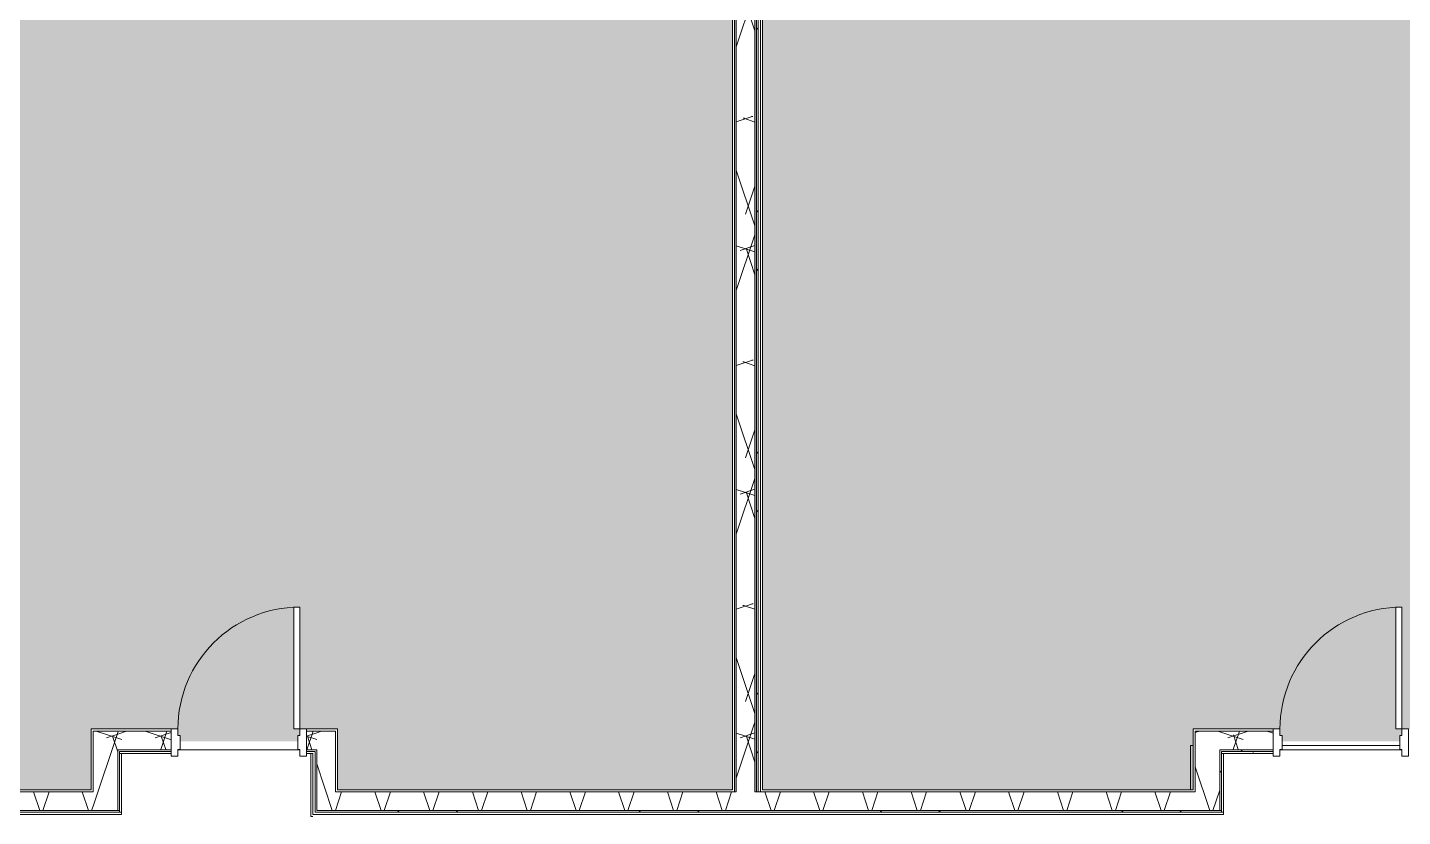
# Model space of a CAD drawing. Header units: inches. Extents: x -1559 to 1959, y 9767 to 12269.
# Drawn here: x 740.3 to 1146.4, y 10450.3 to 10683.5 of the extents above; entities that cross this region are included whole.
import ezdxf

# ---------------------------------------------------------------- set-up
doc = ezdxf.new("R2010")
doc.units = ezdxf.units.IN
doc.header["$MEASUREMENT"] = 0
for name, color, linetype, lineweight in [('0-1', 7, 'Continuous', 5), ('A-AREA-PATT-1', 254, 'Continuous', 9), ('A-AREA-PATT-2', 9, 'Continuous', 9), ('A-DOOR', 31, 'Continuous', 9), ('A-DOOR-FRAM', 31, 'Continuous', 9), ('A-FLOR-1', 7, 'Continuous', 9), ('A-WALL', 113, 'Continuous', 9), ('A-WALL-PATT-1', 8, 'Continuous', 9), ('A-WALL-PATT-2', 253, 'Continuous', 9), ('A-WALL-PATT-5', 111, 'Continuous', 9), ('I-WALL', 2, 'Continuous', 9), ('I-WALL-1', 1, 'Continuous', 5)]:
    doc.layers.add(name, color=color, linetype=linetype, lineweight=lineweight)
pattern_1 = [(161.57, (3871.0695, 1.8), (-14.4010124, -0.0012439), [0, -102.456, 11.376, 0]), (18.43, (3867.4695, 1.8), (-14.4010124, 0.0012439), [0, -102.456, 11.376, 0]), (108.43, (3871.0695, 1.8), (7.1973965, -36.003153), [34.146, -79.686]), (71.57, (3867.4695, 1.8), (7.1973965, 36.003153), [34.146, -79.686])]
pattern_2 = [(45, (3869.27, 0), (-35.63818, 35.63818), []), (45, (3869.27, 54), (-35.63818, 35.63818), [])]

# ---------------------------------------------------------------- blocks, each defined once
blk = doc.blocks.new('CTR - 1st Phase - Shell_rvt-1-KEY PLAN - 3RD FLOOR')
at = {"layer": 'A-FLOR-1'}
for p, q in [((-2785.47, 10458.16), (-2785.47, 10471.24)), ((-2785.47, 10471.24), (-2784.7, 10471.24)), ((-2758.41, 10471.24), (-2723.66, 10471.24)), ((-3084.57, 10470.04), (-3048.57, 10470.04)), ((-3048.57, 10470.04), (-3084.57, 10470.04)), ((-2723.04, 10470.04), (-2759.04, 10470.04))]:
    blk.add_line(p, q, dxfattribs=at)
blk = doc.blocks.new('HOLLOW METAL - UNIT DOOR-2191978-KEY PLAN - 3RD FLOOR')
at = {"layer": 'A-DOOR'}
for p, q in [((18, 39.875), (16.25, 39.875)), ((16.25, 39.875), (16.25, 3.875)), ((18, 3.875), (18, 39.875)), ((16.25, 3.875), (18, 3.875))]:
    blk.add_line(p, q, dxfattribs=at)
blk.add_arc((18, 3.875), 36, 90, 180, dxfattribs=at)
at = {"layer": 'A-DOOR-FRAM'}
for p, q in [((-18, 3.875), (-20, 3.875)), ((-20, 3.875), (-20, -4.125)), ((-18, 1.9375), (-18, 3.875)), ((-17.375, 1.9375), (-18, 1.9375)), ((-17.375, -2.1875), (-17.375, 1.9375)), ((18, 1.9375), (17.375, 1.9375)), ((17.375, 1.9375), (17.375, -2.1875)), ((18, 3.875), (18, 1.9375)), ((20, 3.875), (18, 3.875)), ((20, -4.125), (20, 3.875)), ((-18, -4.125), (-18, -2.1875)), ((-18, -2.1875), (-17.375, -2.1875)), ((17.375, -2.1875), (18, -2.1875)), ((18, -2.1875), (18, -4.125)), ((-20, -4.125), (-18, -4.125)), ((18, -4.125), (20, -4.125))]:
    blk.add_line(p, q, dxfattribs=at)

msp = doc.modelspace()

# ---------------------------------------------------------------- hatches: boundary and pattern name
at = {"layer": 'A-AREA-PATT-1'}
h = msp.add_hatch(color=256, dxfattribs=at)
h.paths.add_polyline_path([(1146.23, 10476.16), (1144.48, 10476.16), (1144.48, 10512.16), (1146.23, 10512.16), (1146.23, 10503.61)], flags=0)
h.paths.add_polyline_path([(980.36, 10458.16), (1084.57, 10458.16), (1084.57, 10476.16), (1110.23, 10476.16), (1110.23, 10474.23), (1110.86, 10474.23), (1110.86, 10472.54), (1145.61, 10472.54), (1145.61, 10474.23), (1146.23, 10474.23), (1146.23, 10476.16), (1150.3, 10476.16), (1150.3, 10842.51), (1146.42, 10842.51), (1146.42, 10820.2), (1118.55, 10820.2), (1118.55, 10842.51), (957.38, 10842.51), (957.38, 10458.16)], flags=0)
at = {"layer": 'A-AREA-PATT-2'}
h = msp.add_hatch(color=256, dxfattribs=at)
h.paths.add_polyline_path([(820.7, 10476.16), (818.95, 10476.16), (818.95, 10512.16), (820.7, 10512.16), (820.7, 10476.83)], flags=0)
h.paths.add_polyline_path([(840.95, 10458.16), (948.51, 10458.16), (948.51, 10842.51), (877.32, 10842.51), (877.32, 10820.2), (849.45, 10820.2), (849.45, 10842.51), (803.15, 10842.51), (803.15, 10846.48), (733.02, 10846.48), (732.89, 10842.51), (669.38, 10842.51), (669.38, 10458.16), (759.03, 10458.16), (759.03, 10476.16), (784.7, 10476.16), (784.7, 10474.23), (785.32, 10474.23), (785.32, 10472.54), (820.07, 10472.54), (820.07, 10474.23), (820.7, 10474.23), (820.7, 10476.16), (831.82, 10476.16), (831.82, 10458.16)], flags=0)
at = {"layer": 'A-WALL-PATT-1'}
h = msp.add_hatch(dxfattribs=at)
h.set_pattern_fill('FP_26', color=256, style=0, pattern_type=2)
h.set_pattern_definition(pattern_2)
h.paths.add_polyline_path([(956.13, 10457.54), (956.13, 10843.14), (955.63, 10843.14), (955.63, 10457.54)], flags=0)
at = {"layer": 'A-WALL-PATT-2'}
h = msp.add_hatch(dxfattribs=at)
h.set_pattern_fill('FP_5', color=256, style=0, pattern_type=2)
h.set_pattern_definition(pattern_1)
h.paths.add_polyline_path([(955.13, 10457.54), (955.13, 10843.14), (949.63, 10843.14), (949.63, 10457.54)], flags=0)
at = {"layer": 'A-WALL-PATT-5'}
h = msp.add_hatch(dxfattribs=at)
h.set_pattern_fill('FP_5', color=256, style=0, pattern_type=2)
h.set_pattern_definition(pattern_1)
h.paths.add_polyline_path([(759.66, 10452.04), (766.91, 10452.04), (766.91, 10475.54), (759.66, 10475.54), (759.66, 10457.54)], flags=0)
h = msp.add_hatch(dxfattribs=at)
h.set_pattern_fill('FP_5', color=256, style=0, pattern_type=2)
h.set_pattern_definition(pattern_1)
h.paths.add_polyline_path([(776.45, 10470.04), (782.7, 10470.1), (782.7, 10475.54), (766.91, 10475.54), (766.91, 10470.04), (768.03, 10470.04)], flags=0)
h.paths.add_polyline_path([(825.7, 10470.04), (825.7, 10475.54), (822.7, 10475.54), (822.7, 10470.04), (825.2, 10470.04)], flags=0)
h = msp.add_hatch(dxfattribs=at)
h.set_pattern_fill('FP_5', color=256, style=0, pattern_type=2)
h.set_pattern_definition(pattern_1)
h.paths.add_polyline_path([(825.7, 10452.04), (831.2, 10452.04), (831.2, 10475.54), (825.7, 10475.54), (825.7, 10457.54)], flags=0)
h = msp.add_hatch(dxfattribs=at)
h.set_pattern_fill('FP_5', color=256, style=0, pattern_type=2)
h.set_pattern_definition(pattern_1)
h.paths.add_polyline_path([(1092.45, 10452.04), (1092.45, 10475.54), (1085.2, 10475.54), (1085.2, 10452.04)], flags=0)
h = msp.add_hatch(dxfattribs=at)
h.set_pattern_fill('FP_5', color=256, style=0, pattern_type=2)
h.set_pattern_definition(pattern_1)
h.paths.add_polyline_path([(1093.57, 10470.04), (1108.23, 10470.1), (1108.23, 10475.54), (1092.45, 10475.54), (1092.45, 10470.04), (1092.95, 10470.04)], flags=0)
h.paths.add_polyline_path([(1151.55, 10470.04), (1151.55, 10475.54), (1148.23, 10475.54), (1148.23, 10470.04), (1150.3, 10470.04)], flags=0)
h = msp.add_hatch(dxfattribs=at)
h.set_pattern_fill('FP_26', color=256, style=0, pattern_type=2)
h.set_pattern_definition(pattern_2)
h.paths.add_polyline_path([(1092.95, 10452.04), (1092.95, 10470.04), (1092.45, 10470.04), (1092.45, 10452.04)], flags=0)
h = msp.add_hatch(dxfattribs=at)
h.set_pattern_fill('FP_26', color=256, style=0, pattern_type=2)
h.set_pattern_definition(pattern_2)
h.paths.add_polyline_path([(1150.48, 10469.54), (1151.55, 10469.54), (1151.55, 10470.04), (1148.23, 10470.04), (1148.23, 10469.54), (1150.3, 10469.54)], flags=0)
h.paths.add_polyline_path([(1108.23, 10469.54), (1108.23, 10470.04), (1092.95, 10470.04), (1092.99, 10469.54), (1093.59, 10469.54)], flags=0)
h = msp.add_hatch(dxfattribs=at)
h.set_pattern_fill('FP_1', color=256, style=0, pattern_type=2)
h.set_pattern_definition([(0, (3869.27, 0), (115.2, 28.8), [4.752, -81.648, 4.752, -81.648, -460.8]), (0, (3869.27, 0), (115.2, 28.8), [-172.8, 4.752, -168.048, 4.752, -81.648, -201.6]), (0, (3869.27, 0), (115.2, 28.8), [-432, 4.752, -52.848, 4.752, -139.248]), (120, (3912.47, 14.4), (-82.54153, 85.36613), [4.752, -81.648, 4.752, -81.648, -460.8]), (120, (3912.47, 14.4), (-82.54153, 85.36613), [-172.8, 4.752, -168.048, 4.752, -81.648, -201.6]), (120, (3912.47, 14.4), (-82.54153, 85.36613), [-432, 4.752, -52.848, 4.752, -139.248]), (240, (3926.87, 72), (-32.65847, -114.16613), [4.752, -81.648, 4.752, -81.648, -460.8]), (240, (3926.87, 72), (-32.65847, -114.16613), [-172.8, 4.752, -168.048, 4.752, -81.648, -201.6]), (240, (3926.87, 72), (-32.65847, -114.16613), [-432, 4.752, -52.848, 4.752, -139.248])])
h.paths.add_polyline_path([(1150.72, 10468.91), (1151.55, 10468.91), (1151.55, 10469.54), (1148.23, 10469.54), (1148.23, 10468.91), (1150.3, 10468.91)], flags=0)
h.paths.add_polyline_path([(1108.23, 10468.91), (1108.23, 10469.54), (1092.95, 10469.54), (1092.95, 10468.91), (1093.57, 10468.91)], flags=0)
h = msp.add_hatch(dxfattribs=at)
h.set_pattern_fill('FP_5', color=256, style=0, pattern_type=2)
h.set_pattern_definition(pattern_1)
h.paths.add_polyline_path([(759.03, 10452.04), (759.66, 10452.04), (759.66, 10457.54), (667.13, 10457.54), (667.13, 10452.04), (742.68, 10452.04)], flags=0)
h = msp.add_hatch(dxfattribs=at)
h.set_pattern_fill('FP_5', color=256, style=0, pattern_type=2)
h.set_pattern_definition(pattern_1)
h.paths.add_polyline_path([(949.63, 10452.04), (1085.2, 10452.04), (1085.2, 10457.54), (831.2, 10457.54), (831.2, 10452.04), (877.77, 10452.04)], flags=0)
h = msp.add_hatch(dxfattribs=at)
h.set_pattern_fill('FP_26', color=256, style=0, pattern_type=2)
h.set_pattern_definition(pattern_2)
h.paths.add_polyline_path([(661.63, 10451.54), (767.41, 10451.54), (767.41, 10452.04), (661.63, 10452.04)], flags=0)
h = msp.add_hatch(dxfattribs=at)
h.set_pattern_fill('FP_26', color=256, style=0, pattern_type=2)
h.set_pattern_definition(pattern_2)
h.paths.add_polyline_path([(1092.72, 10451.54), (1092.95, 10451.54), (1092.95, 10452.04), (825.7, 10452.04), (825.7, 10451.54), (1092.45, 10451.54)], flags=0)
at = {"layer": 'I-WALL-1'}
for points in [[(949.63, 10457.54), (949.63, 10843.14), (949.13, 10843.14), (949.13, 10457.54)], [(955.63, 10457.54), (955.63, 10843.14), (955.13, 10843.14), (955.13, 10457.54)]]:
    msp.add_hatch(color=256, dxfattribs=at).paths.add_polyline_path(points, flags=0)

# ---------------------------------------------------------------- linework, layer by layer
at = {"layer": 'A-WALL'}
for p, q in [((949.13, 10843.14), (949.13, 10457.54)), ((949.63, 10843.14), (949.63, 10457.54)), ((955.13, 10843.14), (955.13, 10457.54)), ((955.63, 10843.14), (955.63, 10457.54)), ((956.13, 10843.14), (956.13, 10457.54)), ((956.76, 10843.14), (956.76, 10457.54)), ((782.7, 10475.54), (759.66, 10475.54)), ((759.66, 10457.54), (759.66, 10475.54)), ((822.7, 10475.54), (831.2, 10475.54)), ((831.2, 10475.54), (831.2, 10457.54)), ((1108.23, 10475.54), (1085.2, 10475.54)), ((1085.2, 10457.54), (1085.2, 10475.54)), ((782.7, 10470.04), (766.91, 10470.04)), ((766.91, 10452.04), (766.91, 10470.04)), ((782.7, 10469.54), (767.41, 10469.54)), ((767.41, 10451.54), (767.41, 10469.54)), ((767.41, 10468.91), (768.03, 10468.91)), ((825.7, 10470.04), (822.7, 10470.04)), ((825.2, 10469.54), (822.7, 10469.54)), ((825.2, 10469.54), (825.2, 10451.54)), ((825.7, 10470.04), (825.7, 10452.04)), ((1108.23, 10470.04), (1092.45, 10470.04)), ((1092.45, 10452.04), (1092.45, 10470.04)), ((1108.23, 10469.54), (1092.95, 10469.54)), ((1092.95, 10451.54), (1092.95, 10469.54)), ((1092.95, 10468.91), (1093.57, 10468.91)), ((759.66, 10457.54), (667.13, 10457.54)), ((949.63, 10457.54), (831.2, 10457.54)), ((1085.2, 10457.54), (955.13, 10457.54)), ((768.03, 10451.54), (661.13, 10451.54)), ((767.41, 10452.04), (661.63, 10452.04)), ((1093.57, 10451.54), (825.2, 10451.54)), ((1092.95, 10452.04), (825.7, 10452.04))]:
    msp.add_line(p, q, dxfattribs=at)
at = {"layer": 'I-WALL'}
for p, q in [((948.51, 10843.14), (948.51, 10458.16)), ((957.38, 10458.16), (957.38, 10843.14)), ((782.7, 10476.16), (759.03, 10476.16)), ((759.03, 10476.16), (759.03, 10458.16)), ((831.82, 10476.16), (822.7, 10476.16)), ((831.82, 10458.16), (831.82, 10476.16)), ((1108.23, 10476.16), (1084.57, 10476.16)), ((1084.57, 10476.16), (1084.57, 10458.16)), ((768.03, 10468.91), (782.7, 10468.91)), ((768.03, 10450.91), (768.03, 10468.91)), ((822.7, 10468.91), (824.57, 10468.91)), ((824.57, 10468.91), (823.95, 10468.91)), ((823.95, 10468.91), (823.95, 10450.29)), ((824.57, 10468.91), (824.57, 10450.91)), ((824.57, 10450.91), (824.57, 10468.91)), ((1093.57, 10468.91), (1108.23, 10468.91)), ((1093.57, 10450.91), (1093.57, 10468.91)), ((759.03, 10458.16), (669.38, 10458.16)), ((948.51, 10458.16), (831.82, 10458.16)), ((1084.57, 10458.16), (957.38, 10458.16)), ((660.51, 10450.91), (768.03, 10450.91)), ((823.95, 10450.29), (824.57, 10450.29)), ((824.57, 10450.91), (1093.57, 10450.91))]:
    msp.add_line(p, q, dxfattribs=at)

# ---------------------------------------------------------------- block references
at = {"layer": '0-1'}
msp.add_blockref('CTR - 1st Phase - Shell_rvt-1-KEY PLAN - 3RD FLOOR', (3869.27, 0), dxfattribs=at)
at = {"layer": 'A-DOOR'}
for p in [(802.7, 10472.29), (1128.23, 10472.29)]:
    msp.add_blockref('HOLLOW METAL - UNIT DOOR-2191978-KEY PLAN - 3RD FLOOR', p, dxfattribs=at)

doc.saveas('drawing.dxf')
